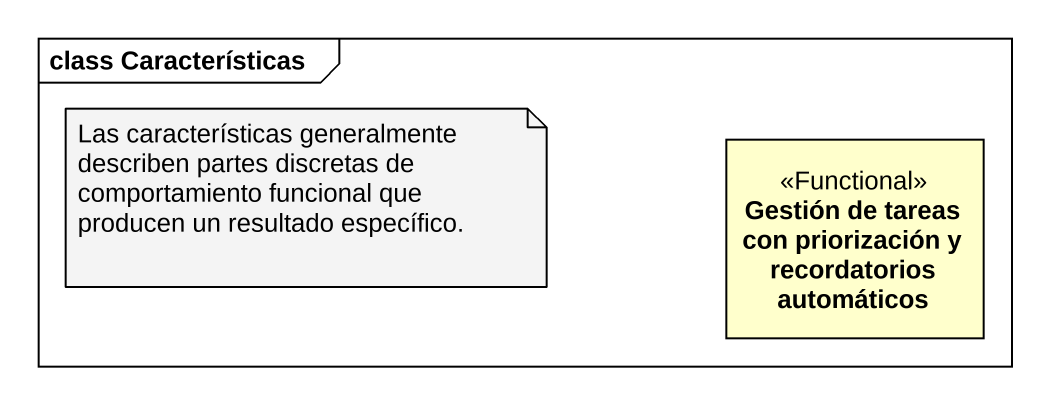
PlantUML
@startuml
mainframe class Características
hide circle
hide empty members
class "Gestión de tareas con priorización y recordatorios automáticos" as Gestión_de_tareas_con <<Functional>>
note as N1
  Las características generalmente describen partes discretas de comportamiento funcional que producen un resultado específico.
end note
@enduml
